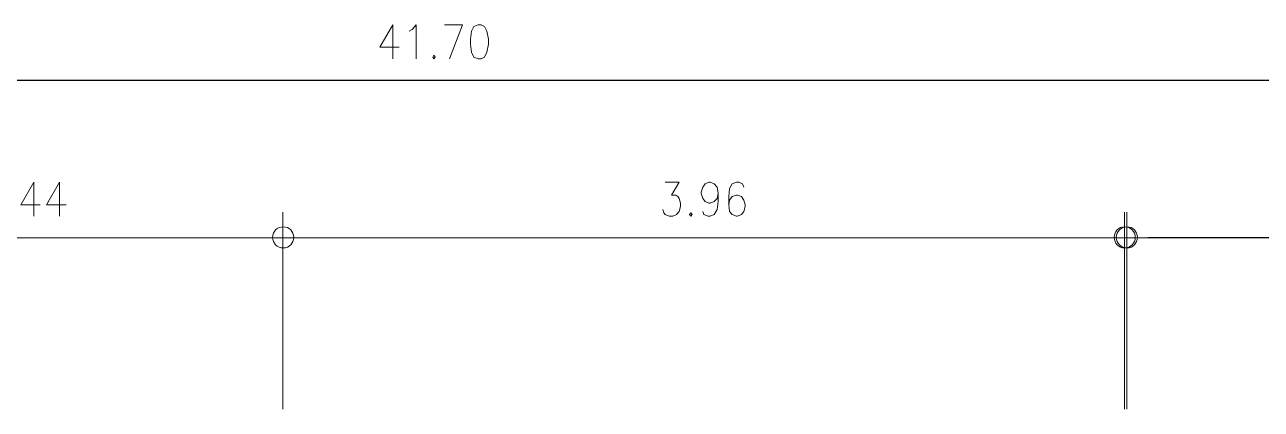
# Model space of a CAD drawing. Header units: millimetres. Extents: x 2928 to 3112, y 1220 to 1280.
# Drawn here: x 3075.62 to 3081.44, y 1240.42 to 1242.23 of the extents above; entities that cross this region are included whole.
import ezdxf

# ---------------------------------------------------------------- set-up
doc = ezdxf.new("R2010")
doc.units = ezdxf.units.MM

msp = doc.modelspace()

# ---------------------------------------------------------------- linework, layer by layer
at = {"color": 7, "linetype": 'Continuous', "lineweight": 20, "true_color": 0x000007}
for points in [[(3077.35272, 1242.07127), (3077.35272, 1242.23171), (3077.29152, 1242.12585), (3077.38249, 1242.12585)], [(3077.43046, 1242.20194), (3077.44369, 1242.20855), (3077.46188, 1242.23171), (3077.46188, 1242.07127)], [(3077.61901, 1242.07127), (3077.68021, 1242.23171), (3077.59585, 1242.23171)], [(3075.66234, 1241.33029), (3075.66234, 1241.49072), (3075.60114, 1241.38487), (3075.69211, 1241.38487)], [(3075.78308, 1241.33029), (3075.78308, 1241.49072), (3075.72189, 1241.38487), (3075.81451, 1241.38487)], [(3078.63456, 1241.49072), (3078.70072, 1241.49072), (3078.66433, 1241.42953), (3078.68418, 1241.42953), (3078.6941, 1241.42291), (3078.70072, 1241.41464), (3078.70733, 1241.39148), (3078.70733, 1241.3766), (3078.70072, 1241.35344), (3078.68749, 1241.33856), (3078.67095, 1241.33029), (3078.65275, 1241.33029), (3078.63456, 1241.33856), (3078.62794, 1241.34683), (3078.62298, 1241.36171)], [(3078.88431, 1241.4378), (3078.87935, 1241.41464), (3078.86612, 1241.39975), (3078.84627, 1241.39148), (3078.83965, 1241.39148), (3078.82311, 1241.39975), (3078.81154, 1241.41464), (3078.80492, 1241.4378), (3078.80492, 1241.44441), (3078.81154, 1241.46757), (3078.82311, 1241.48245), (3078.83965, 1241.49072), (3078.84627, 1241.49072), (3078.86612, 1241.48245), (3078.87935, 1241.46757), (3078.88431, 1241.4378), (3078.88431, 1241.39975), (3078.87935, 1241.36171), (3078.86612, 1241.33856), (3078.84627, 1241.33029), (3078.83635, 1241.33029), (3078.8165, 1241.33856), (3078.81154, 1241.35344)], [(3079.00505, 1241.46757), (3078.99844, 1241.48245), (3078.9819, 1241.49072), (3078.97032, 1241.49072), (3078.95047, 1241.48245), (3078.93724, 1241.46095), (3078.93393, 1241.42291), (3078.93393, 1241.38487), (3078.93724, 1241.35344), (3078.95047, 1241.33856), (3078.97032, 1241.33029), (3078.97528, 1241.33029), (3078.99347, 1241.33856), (3079.00505, 1241.35344), (3079.01167, 1241.3766), (3079.01167, 1241.38487), (3079.00505, 1241.40637), (3078.99347, 1241.42291), (3078.97528, 1241.42953), (3078.97032, 1241.42953), (3078.95047, 1241.42291), (3078.93724, 1241.40637), (3078.93393, 1241.38487)], [(3076.83502, 1241.11031), (3076.83502, 1241.35013), (3076.83502, 1241.35013)], [(3076.83502, 1241.35013), (3076.83502, 1241.11031), (3076.83502, 1241.11031)], [(3080.79632, 1241.35013), (3080.79632, 1241.11031), (3080.79632, 1241.11031)], [(3080.8079, 1241.11031), (3080.8079, 1241.35013), (3080.8079, 1241.35013)], [(3076.95576, 1241.22939), (3076.71759, 1241.22939), (3076.71759, 1241.22939)], [(3076.71759, 1241.22939), (3076.95576, 1241.22939), (3076.95576, 1241.22939)], [(3080.67889, 1241.22939), (3080.91706, 1241.22939), (3080.91706, 1241.22939)], [(3080.92864, 1241.22939), (3080.68716, 1241.22939), (3080.68716, 1241.22939)]]:
    msp.add_lwpolyline(points, dxfattribs=at)
for points in [[(3077.75464, 1242.23171), (3077.73479, 1242.22344), (3077.72321, 1242.20194), (3077.71825, 1242.1639), (3077.71825, 1242.14074), (3077.72321, 1242.1027), (3077.73479, 1242.07954), (3077.75464, 1242.07127), (3077.76787, 1242.07127), (3077.78441, 1242.07954), (3077.79599, 1242.1027), (3077.8026, 1242.14074), (3077.8026, 1242.1639), (3077.79599, 1242.20194), (3077.78441, 1242.22344), (3077.76787, 1242.23171)], [(3077.54623, 1242.08781), (3077.54127, 1242.07954), (3077.54623, 1242.07127), (3077.55285, 1242.07954)], [(3078.7553, 1241.34683), (3078.74868, 1241.33856), (3078.7553, 1241.33029), (3078.76192, 1241.33856)]]:
    msp.add_lwpolyline(points, close=True, dxfattribs=at)
at = {"color": 253, "linetype": 'Continuous', "lineweight": -2, "true_color": 0x9a9a9a}
for points in [[(3056.79199, 1241.97038), (3098.30048, 1241.97038), (3098.30048, 1241.97038)], [(3087.15921, 1241.22939), (3080.90714, 1241.22939), (3080.90714, 1241.22939)]]:
    msp.add_lwpolyline(points, dxfattribs=at)
at = {"color": 253, "linetype": 'Continuous', "lineweight": 5, "true_color": 0x9a9a9a}
for points in [[(3076.73578, 1241.22939), (3074.49628, 1241.22939), (3074.49628, 1241.22939)], [(3076.83502, 1240.42225), (3076.83502, 1241.24097), (3076.83502, 1241.24097)], [(3076.83502, 1240.42225), (3076.83502, 1241.24097), (3076.83502, 1241.24097)], [(3080.69708, 1241.22939), (3076.93757, 1241.22939), (3076.93757, 1241.22939)], [(3080.79632, 1240.42225), (3080.79632, 1241.24097), (3080.79632, 1241.24097)], [(3080.8079, 1240.42225), (3080.8079, 1241.24097), (3080.8079, 1241.24097)]]:
    msp.add_lwpolyline(points, dxfattribs=at)
at = {"color": 7, "linetype": 'Continuous', "lineweight": 20, "true_color": 0x000007}
for points in [[(3076.78705, 1241.23105), (3076.78705, 1241.20458), (3076.80856, 1241.18143), (3076.83667, 1241.18143), (3076.83667, 1241.18143), (3076.86479, 1241.18143), (3076.88629, 1241.20458), (3076.88629, 1241.23105), (3076.88629, 1241.23105), (3076.88629, 1241.25916), (3076.86479, 1241.28067), (3076.83667, 1241.28067), (3076.83667, 1241.28067), (3076.80856, 1241.28067), (3076.78705, 1241.25916), (3076.78705, 1241.23105)], [(3076.88629, 1241.23105), (3076.88629, 1241.25916), (3076.86479, 1241.28067), (3076.83667, 1241.28067), (3076.83667, 1241.28067), (3076.80856, 1241.28067), (3076.78705, 1241.25916), (3076.78705, 1241.23105), (3076.78705, 1241.23105), (3076.78705, 1241.20458), (3076.80856, 1241.18143), (3076.83667, 1241.18143), (3076.83667, 1241.18143), (3076.86479, 1241.18143), (3076.88629, 1241.20458), (3076.88629, 1241.23105)], [(3080.8476, 1241.23105), (3080.8476, 1241.25916), (3080.82444, 1241.28067), (3080.79798, 1241.28067), (3080.79798, 1241.28067), (3080.76986, 1241.28067), (3080.74836, 1241.25916), (3080.74836, 1241.23105), (3080.74836, 1241.23105), (3080.74836, 1241.20458), (3080.76986, 1241.18143), (3080.79798, 1241.18143), (3080.79798, 1241.18143), (3080.82444, 1241.18143), (3080.8476, 1241.20458), (3080.8476, 1241.23105)], [(3080.75828, 1241.23105), (3080.75828, 1241.20458), (3080.78144, 1241.18143), (3080.8079, 1241.18143), (3080.8079, 1241.18143), (3080.83602, 1241.18143), (3080.85752, 1241.20458), (3080.85752, 1241.23105), (3080.85752, 1241.23105), (3080.85752, 1241.25916), (3080.83602, 1241.28067), (3080.8079, 1241.28067), (3080.8079, 1241.28067), (3080.78144, 1241.28067), (3080.75828, 1241.25916), (3080.75828, 1241.23105)]]:
    msp.add_open_spline(points, degree=3, knots=[0, 0, 0, 0, 0.0625, 0.0625, 0.0625, 0.062501, 0.125, 0.125, 0.125, 0.125001, 0.1875, 0.1875, 0.1875, 0.187501, 1, 1, 1, 1], dxfattribs=at)

doc.saveas('drawing.dxf')
